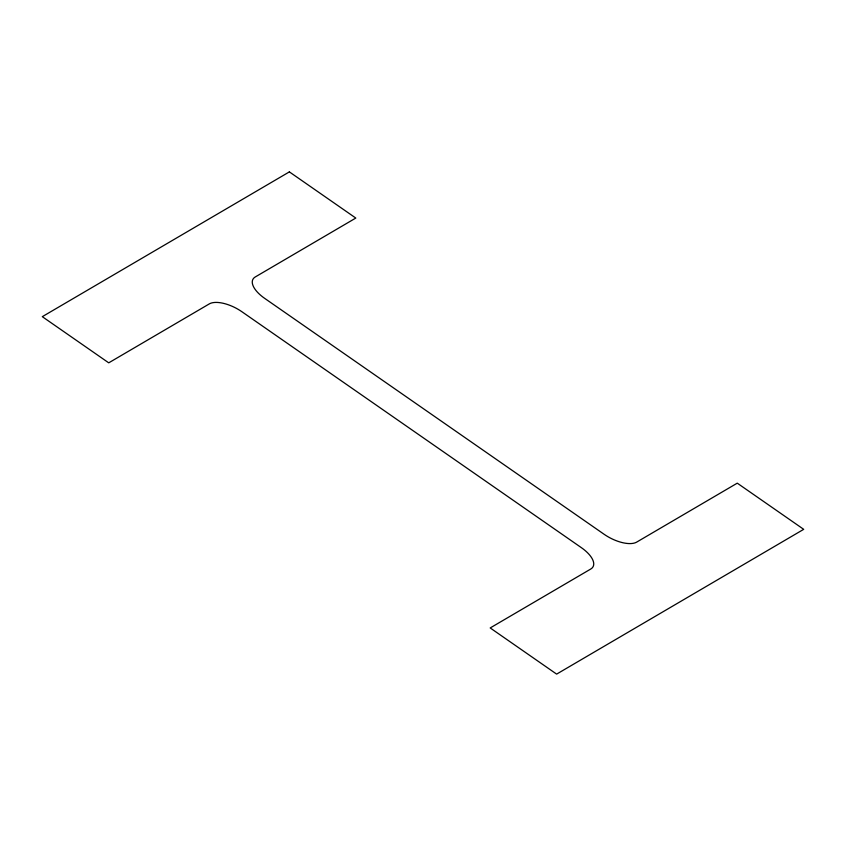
<?xml version="1.0" encoding="UTF-8"?>
<svg xmlns="http://www.w3.org/2000/svg" width="846" height="846" viewBox="0 0 846 846"><rect width="100%" height="100%" fill="white"/><g stroke="black" fill="none" stroke-linecap="round" stroke-linejoin="round"><path stroke-width="1.27" d="M289.364 171.886L42.3 316.668L108.732 362.839L209.279 303.915A26.332 11.833 27.6 0 1 241.85 311.698L581.361 547.658A26.332 11.833 27.6 0 1 590.751 569.03L490.204 627.943L556.636 674.114L803.7 529.332L737.268 483.161L636.721 542.085A26.332 11.833 27.6 0 1 604.15 534.302L264.639 298.342A26.332 11.833 27.6 0 1 255.249 276.97L355.796 218.056L289.364 171.886"/></g></svg>
